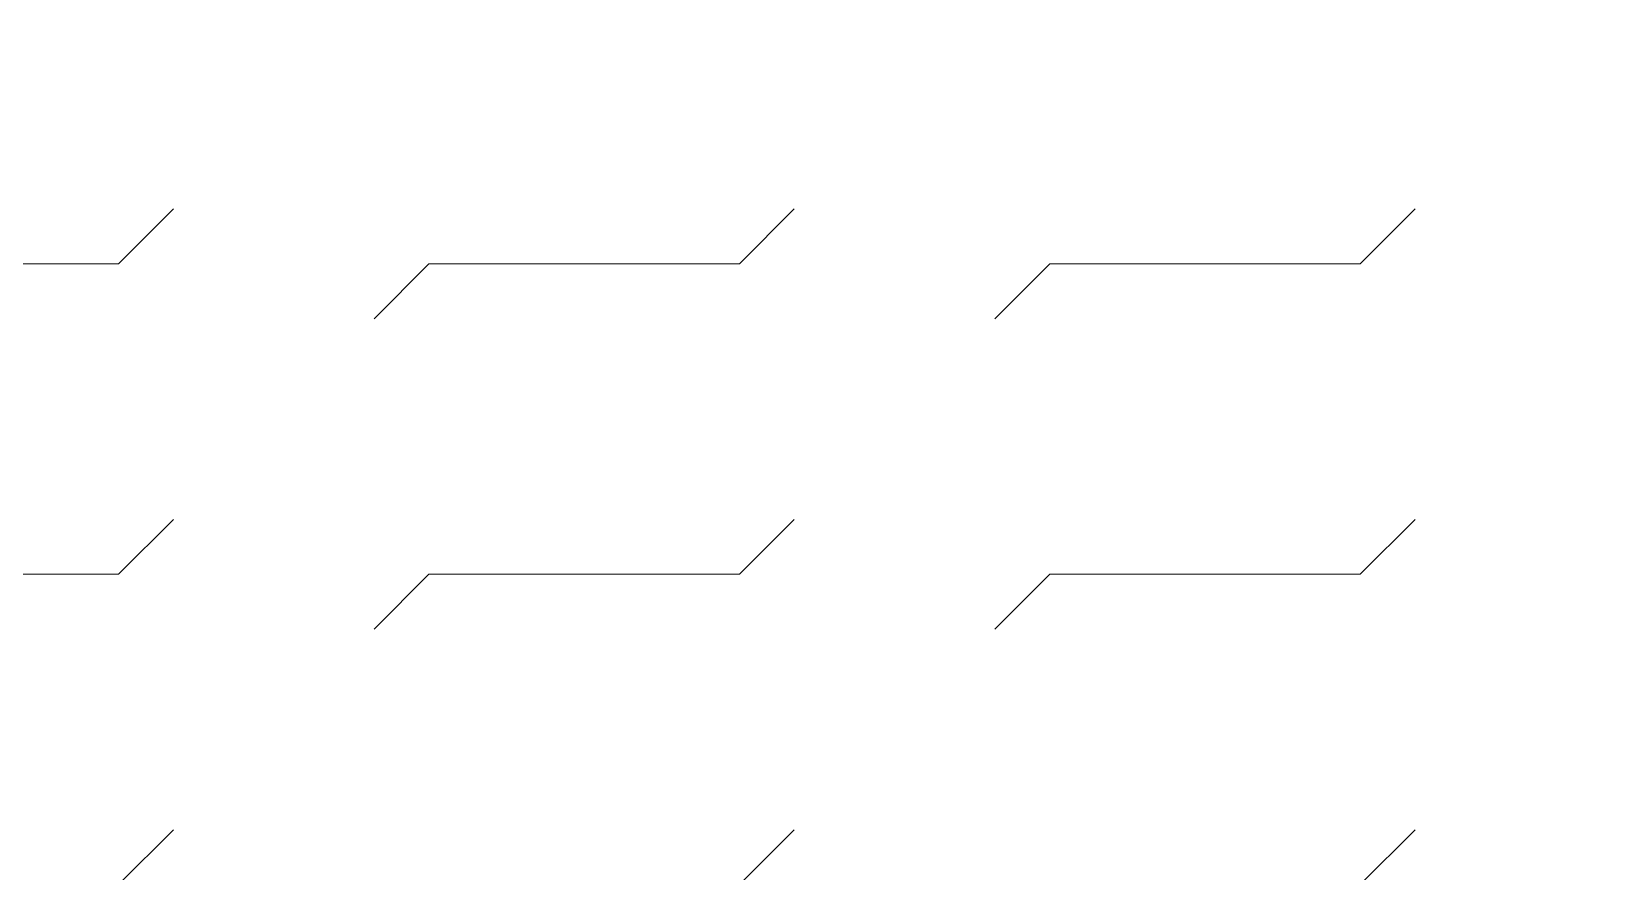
# Model space of a CAD drawing. Header units: millimetres. Extents: x 2335845 to 2509607, y 289014 to 361737.
# Drawn here: x 2392071 to 2393680, y 332884 to 333743 of the extents above; entities that cross this region are included whole.
import ezdxf

# ---------------------------------------------------------------- set-up
doc = ezdxf.new("R2010")
doc.units = ezdxf.units.MM
doc.linetypes.add('DASHED', pattern=[0.75, 0.5, -0.25])
doc.layers.add('FLOOR MARK', color=7, linetype='Continuous')
doc.layers.add('TOA-FL-CPT-5', color=8, linetype='Continuous', lineweight=5)

msp = doc.modelspace()

# ---------------------------------------------------------------- hatches: boundary and pattern name
at = {"layer": 'TOA-FL-CPT-5'}
h = msp.add_hatch(dxfattribs=at)
h.set_pattern_fill('FLEX', color=8, scale=50)
h.set_pattern_definition([(0, (2309292.62, 300485.2), (0, 317.5), [317.5, -317.5]), (45, (2309610.12, 300485.2), (0, 317.5), [79.375, -290.2628, 79.375, -449.0128])])
edge = h.paths.add_edge_path()
edge.add_line((2391891.519, 341636.517), (2391891.647, 325701.668))
edge.add_line((2391891.647, 325701.668), (2392141.744, 325701.668))
edge.add_line((2392141.744, 325701.668), (2392141.744, 325601.668))
edge.add_line((2392141.744, 325601.668), (2393641.646, 325601.648))
edge.add_line((2393641.646, 325601.648), (2393641.646, 325702.33))
edge.add_line((2393641.646, 325702.33), (2394044.8, 325701.546))
edge.add_line((2394044.8, 325701.546), (2394044.683, 328001.738))
edge.add_line((2394044.683, 328001.738), (2403103.197, 328001.969))
edge.add_line((2403103.197, 328001.969), (2406283.172, 331181.464))
edge.add_line((2406283.172, 331181.464), (2408344.683, 335301.624))
edge.add_line((2408344.683, 335301.624), (2408344.683, 341505.727))
edge.add_arc((2392985.18, -555741.344), 897378.527, 89.019279294, 90.069828029)

# ---------------------------------------------------------------- linework, layer by layer
at = {"layer": 'FLOOR MARK', "color": 8, "linetype": 'DASHED', "ltscale": 200}
for major_axis, ratio, start_param, end_param in [((-6435.935, 0), 0.84518743, 3.12037923, 6.90769291), ((-6335.935, 0), 0.84274402, 3.09036075, 6.92125765)]:
    msp.add_ellipse((2399926.437, 331463.242), major_axis=major_axis, ratio=ratio, start_param=start_param, end_param=end_param, dxfattribs=at)

doc.saveas('drawing.dxf')
